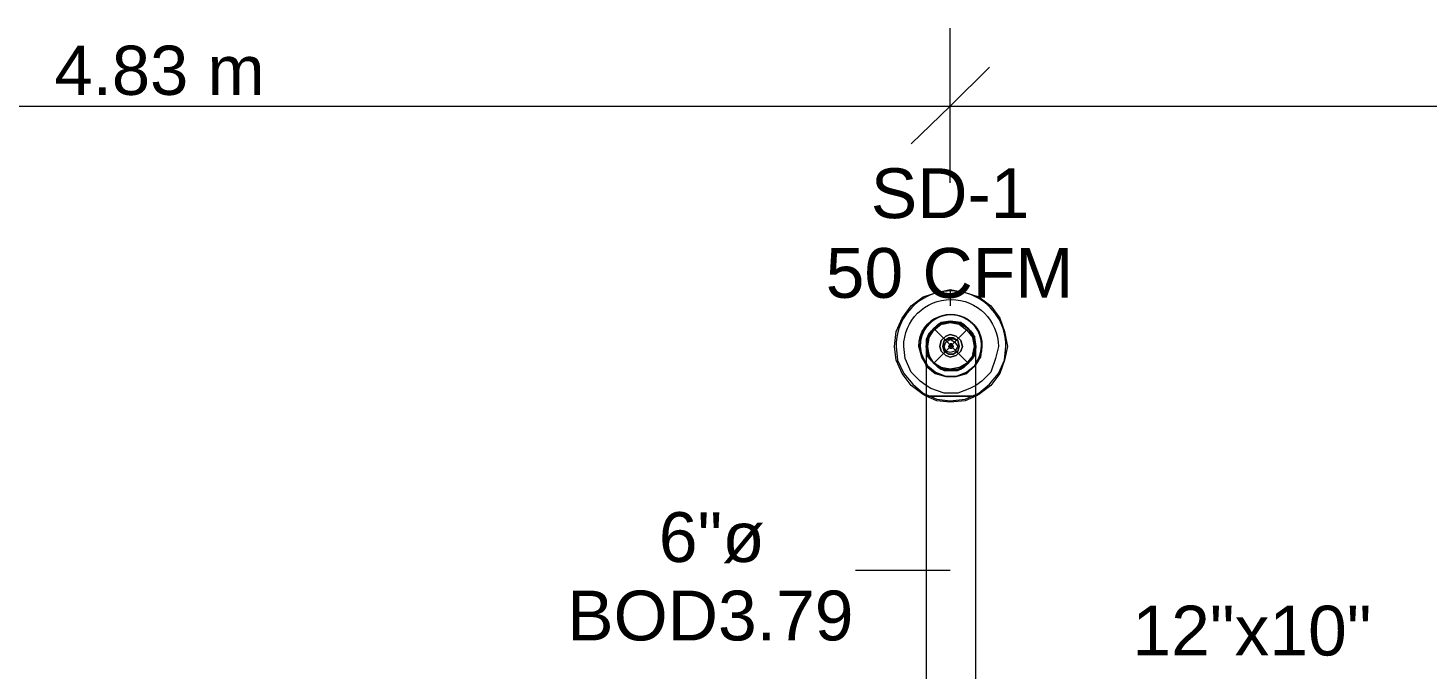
# Model space of a CAD drawing. Header units: metres. Extents: x -2 to 237, y -8 to 52.
# Drawn here: x 10.453 to 14.721, y 12.057 to 14.012 of the extents above; entities that cross this region are included whole.
import ezdxf

# ---------------------------------------------------------------- set-up
doc = ezdxf.new("R2010")
doc.units = ezdxf.units.M
doc.layers.add('HVAC - Ductos', color=5, linetype='Continuous', lineweight=0)
doc.layers.add('PDF3_Text', color=7, linetype='Continuous', lineweight=0)
doc.layers.add('PDF3_Geometry', color=7, linetype='Continuous', lineweight=0, true_color=0xaaaaaa)
doc.styles.add('PDF Helvetica', font='')
doc.styles.get('PDF Helvetica').set_extended_font_data('Helvetica')

msp = doc.modelspace()

# ---------------------------------------------------------------- linework, layer by layer
at = {"layer": 'HVAC - Ductos', "lineweight": 0}
for points in [[(13.2644, 13.5401), (13.2644, 13.7739), (13.2644, 14.0122)], [(13.3836, 13.8931), (13.2644, 13.7739), (13.1453, 13.6593)], [(7.3656, 13.7739), (8.4382, 13.7739), (13.2644, 13.7739), (17.6599, 13.7739)], [(13.1912, 13.0405), (13.1912, 13.036), (13.1912, 13.0176), (13.1912, 12.9901), (13.1912, 12.9489), (13.1912, 12.9076), (13.1912, 12.8893), (13.182, 12.8939), (13.1453, 12.9214), (13.1178, 12.9581), (13.0994, 12.9993), (13.0948, 13.0405), (13.0994, 13.0864), (13.1178, 13.1276), (13.1453, 13.1643), (13.182, 13.1918), (13.2232, 13.2056), (13.2644, 13.2147), (13.3103, 13.2056), (13.3516, 13.1918), (13.3882, 13.1643), (13.4157, 13.1276), (13.4294, 13.0864), (13.4386, 13.0405), (13.4294, 12.9993), (13.4157, 12.9581), (13.3882, 12.9214), (13.3516, 12.8939), (13.3424, 12.8893), (13.3424, 12.9352), (13.3424, 12.9718), (13.3424, 13.0039), (13.3424, 13.0314), (13.3424, 13.0405)], [(13.2644, 13.2147), (13.2644, 13.1643)], [(13.2003, 13.0726), (13.214, 13.0956), (13.2324, 13.1093), (13.2415, 13.1139), (13.2644, 13.1185), (13.2369, 13.1139), (13.214, 13.0956), (13.1957, 13.0726), (13.1912, 13.0405), (13.1957, 13.0131), (13.214, 12.9901), (13.2369, 12.9718), (13.2644, 12.9672), (13.2369, 12.9718), (13.214, 12.9901), (13.1957, 13.0131), (13.1912, 13.0405), (13.1957, 13.0681)], [(13.1957, 13.0085), (13.1957, 13.0131), (13.1957, 13.0176), (13.1912, 13.0405), (13.1957, 13.0681), (13.1957, 13.0726), (13.214, 13.0956), (13.2324, 13.1093)], [(13.1957, 13.0726), (13.1957, 13.0681), (13.1957, 13.0726), (13.2003, 13.0818), (13.214, 13.0956), (13.2278, 13.1093), (13.2324, 13.1093), (13.2369, 13.1139), (13.2415, 13.1139), (13.2461, 13.1139), (13.2644, 13.1185), (13.2874, 13.1139), (13.292, 13.1139), (13.2966, 13.1139), (13.2966, 13.1093)], [(13.3332, 13.0176), (13.3378, 13.0405), (13.3332, 13.0131), (13.3149, 12.9901), (13.292, 12.9764), (13.2644, 12.9718), (13.2369, 12.9764), (13.214, 12.9901), (13.2003, 13.0131), (13.1957, 13.0405), (13.2003, 13.0681), (13.214, 13.091), (13.2369, 13.1093), (13.2644, 13.1139), (13.292, 13.1093), (13.3149, 13.091), (13.3332, 13.0681), (13.3378, 13.0405), (13.3332, 13.0681)], [(13.2324, 13.1093), (13.2369, 13.1139), (13.2415, 13.1139)], [(13.2415, 13.1093), (13.2644, 13.1139), (13.292, 13.1093)], [(13.269, 13.1185), (13.292, 13.1139), (13.2966, 13.1093), (13.3194, 13.0956), (13.3332, 13.0726), (13.3378, 13.0681), (13.3424, 13.0405), (13.3378, 13.0726), (13.3194, 13.0956), (13.2966, 13.1139), (13.2644, 13.1185)], [(13.292, 13.1139), (13.2966, 13.1139), (13.2966, 13.1093), (13.3057, 13.1093), (13.3194, 13.0956), (13.3332, 13.0818), (13.3332, 13.0726), (13.3378, 13.0726), (13.3378, 13.0681), (13.3378, 13.0635), (13.3424, 13.0405), (13.3424, 13.036)], [(13.2966, 13.1093), (13.3194, 13.0956), (13.3332, 13.0726)], [(13.1957, 13.0681), (13.1912, 13.0635), (13.1912, 13.0405), (13.1912, 13.036)], [(13.3332, 13.0726), (13.3378, 13.0726), (13.3378, 13.0681)], [(13.3424, 13.0405), (13.3378, 13.0131), (13.3424, 13.0405)], [(13.2324, 12.9764), (13.214, 12.9901), (13.2003, 13.0131)], [(13.3332, 13.0131), (13.3194, 12.9901), (13.2966, 12.9764)], [(13.3378, 13.0176), (13.3378, 13.0131), (13.3332, 13.0085)], [(13.2966, 12.9718), (13.2644, 12.9672), (13.2966, 12.9718), (13.292, 12.9718), (13.2644, 12.9672), (13.2415, 12.9718), (13.2369, 12.9718), (13.2324, 12.9718)], [(13.3424, 12.9214), (13.324, 12.9122), (13.2874, 12.8985), (13.2461, 12.8985), (13.2048, 12.9122), (13.1912, 12.9214)], [(13.1912, 12.8939), (13.2232, 12.8801), (13.2644, 12.8755), (13.3103, 12.8801), (13.3424, 12.8939)], [(13.3424, 12.8893), (13.3103, 12.8755), (13.2644, 12.8709), (13.2232, 12.8755), (13.1912, 12.8893)], [(13.3424, 11.8718), (13.3424, 12.8893), (13.3378, 12.8893), (13.3332, 12.8893), (13.3194, 12.8893), (13.3057, 12.8893), (13.2874, 12.8893), (13.2644, 12.8893), (13.2461, 12.8893), (13.2278, 12.8893), (13.214, 12.8893), (13.2003, 12.8893), (13.1912, 12.8893), (13.1912, 11.8718)], [(13.1912, 12.8893), (13.2003, 12.8893), (13.214, 12.8893), (13.2278, 12.8893), (13.2461, 12.8893), (13.2644, 12.8893), (13.2874, 12.8893), (13.3057, 12.8893), (13.3194, 12.8893), (13.3332, 12.8893), (13.3378, 12.8893), (13.3424, 12.8893)], [(13.2644, 12.3576), (12.9757, 12.3576)]]:
    msp.add_lwpolyline(points, dxfattribs=at)
for points in [[(13.3424, 12.8939), (13.3516, 12.8985), (13.3836, 12.926), (13.4111, 12.9581), (13.4294, 12.9993), (13.434, 13.0405, 1.014217), (13.0994, 13.0405), (13.104, 12.9993), (13.1224, 12.9581), (13.1498, 12.926), (13.182, 12.8985), (13.1912, 12.8939)], [(13.1912, 12.9214), (13.1728, 12.9352), (13.1453, 12.9626), (13.127, 13.0039), (13.1224, 13.0405, -0.994861), (13.4111, 13.0405), (13.402, 13.0039), (13.3882, 12.9626), (13.3607, 12.9352), (13.3424, 12.9214)]]:
    msp.add_lwpolyline(points, format="xyb", dxfattribs=at)
msp.add_lwpolyline([(13.3607, 13.0405, 1.010987), (13.1682, 13.0405, -1.390056), (13.3424, 12.9856), (13.3561, 13.0085), (13.3607, 13.0405), (13.3561, 13.0085), (13.3424, 12.9901, 1.404415), (13.1728, 13.0405), (13.1774, 13.0085), (13.1912, 12.9901, -1.405016)], format="xyb", close=True, dxfattribs=at)
for points in [[(13.214, 13.0956), (13.2003, 13.0818), (13.1912, 13.0635), (13.1912, 13.0405), (13.1912, 13.036), (13.1912, 13.0222), (13.2003, 13.0039), (13.214, 12.9901), (13.2278, 12.9764), (13.2461, 12.9672), (13.2644, 12.9672), (13.2874, 12.9672), (13.3057, 12.9764), (13.3194, 12.9901), (13.3332, 13.0039), (13.3378, 13.0222), (13.3424, 13.036), (13.3424, 13.0405), (13.3378, 13.0635), (13.3332, 13.0818), (13.3194, 13.0956), (13.3057, 13.1093), (13.2874, 13.1139), (13.2644, 13.1185), (13.2461, 13.1139), (13.2278, 13.1093)], [(13.3378, 13.0222), (13.3286, 13.0039), (13.3194, 12.9901), (13.3012, 12.9764), (13.2874, 12.9718), (13.2644, 12.9672), (13.2461, 12.9718), (13.2278, 12.9764), (13.214, 12.9901), (13.2003, 13.0039), (13.1957, 13.0222), (13.1912, 13.0405), (13.1957, 13.0589), (13.2003, 13.0772), (13.214, 13.0956), (13.2278, 13.1048), (13.2461, 13.1139), (13.2644, 13.1139), (13.2874, 13.1139), (13.3012, 13.1048), (13.3194, 13.0956), (13.3286, 13.0772), (13.3378, 13.0589), (13.3378, 13.0405)], [(13.2369, 13.0589), (13.2324, 13.0405), (13.2369, 13.0589), (13.2507, 13.0726), (13.2644, 13.0772), (13.2828, 13.0726), (13.2966, 13.0589), (13.3012, 13.0405), (13.2966, 13.0589), (13.2828, 13.0726), (13.2644, 13.0772), (13.2507, 13.0726)], [(13.2461, 13.0589), (13.2415, 13.0405), (13.2461, 13.0589), (13.2599, 13.0681), (13.2736, 13.0681), (13.2874, 13.0589), (13.292, 13.0405), (13.2874, 13.0589), (13.2736, 13.0635), (13.2599, 13.0635)], [(13.2782, 13.0268), (13.2644, 13.0222), (13.2507, 13.0268), (13.2461, 13.0405), (13.2507, 13.0543), (13.2644, 13.0635), (13.2782, 13.0543), (13.2874, 13.0405)], [(13.1682, 13.0405), (13.1774, 13.0085), (13.1912, 12.9856), (13.1774, 13.0085)], [(13.2966, 13.0268), (13.3012, 13.0405), (13.2966, 13.0268), (13.2828, 13.0131), (13.2644, 13.0085), (13.2507, 13.0131), (13.2369, 13.0268), (13.2324, 13.0405), (13.2369, 13.0268), (13.2507, 13.0131), (13.2644, 13.0085), (13.2828, 13.0131)], [(13.2874, 13.0268), (13.292, 13.0405), (13.2874, 13.0268), (13.2736, 13.0176), (13.2599, 13.0176), (13.2461, 13.0268), (13.2415, 13.0405), (13.2461, 13.0268), (13.2599, 13.0176), (13.2736, 13.0176)], [(13.2644, 13.0451), (13.2599, 13.0405), (13.2644, 13.0497), (13.269, 13.0497), (13.2736, 13.0405), (13.269, 13.0451)], [(13.269, 13.036), (13.2736, 13.0405), (13.269, 13.036), (13.2644, 13.036), (13.2599, 13.0405), (13.2644, 13.036)], [(13.1957, 12.981), (13.2186, 12.9626), (13.2507, 12.9489), (13.2828, 12.9489), (13.3149, 12.9626), (13.3378, 12.981), (13.3424, 12.9901), (13.3378, 12.981), (13.3149, 12.9626), (13.2828, 12.9489), (13.2507, 12.9489), (13.2186, 12.9626), (13.1957, 12.981), (13.1912, 12.9901)], [(13.3378, 12.981), (13.3149, 12.9581), (13.2828, 12.9489), (13.2507, 12.9489), (13.2186, 12.9581), (13.1912, 12.981), (13.1912, 12.9856), (13.1912, 12.981), (13.2186, 12.9581), (13.2507, 12.9489), (13.2828, 12.9489), (13.3149, 12.9581), (13.3378, 12.981), (13.3424, 12.9856)], [(13.3194, 12.9901), (13.3378, 13.0131), (13.3194, 12.9901), (13.2966, 12.9718)]]:
    msp.add_lwpolyline(points, close=True, dxfattribs=at)
at = {"layer": 'PDF3_Geometry', "color": 8, "lineweight": 0, "true_color": 0x808080}
msp.add_lwpolyline([(13.3286, 13.0864), (13.292, 13.1139), (13.2415, 13.1139), (13.2048, 13.0864), (13.1912, 13.0405), (13.2048, 12.9993), (13.2415, 12.9718), (13.292, 12.9718), (13.3286, 12.9993), (13.3424, 13.0405)], close=True, dxfattribs=at)
for points in [[(13.214, 13.0956), (13.3194, 12.9901)], [(13.3194, 13.0956), (13.214, 12.9901)]]:
    msp.add_lwpolyline(points, dxfattribs=at)

# ---------------------------------------------------------------- texts
at = {"layer": 'PDF3_Text', "lineweight": 0, "attachment_point": 4, "style": 'PDF Helvetica'}
for s, insert, char_height in [('4.83 m', (10.5333, 13.8822), 0.15008), ('SD-1', (13.0221, 13.5071), 0.15195), ('50 CFM', (12.8846, 13.2641), 0.15195), ('6"ø', (12.3758, 12.4574), 0.15195), ('BOD3.79', (12.0963, 12.2191), 0.15195), ('12"x10"', (13.8197, 12.1732), 0.15195)]:
    msp.add_mtext(s, dxfattribs=dict(at, insert=insert, char_height=char_height))

doc.saveas('drawing.dxf')
